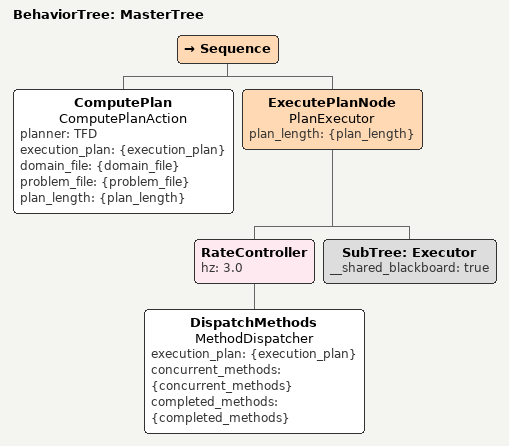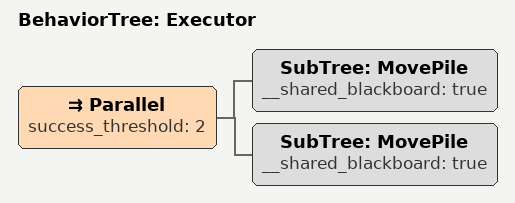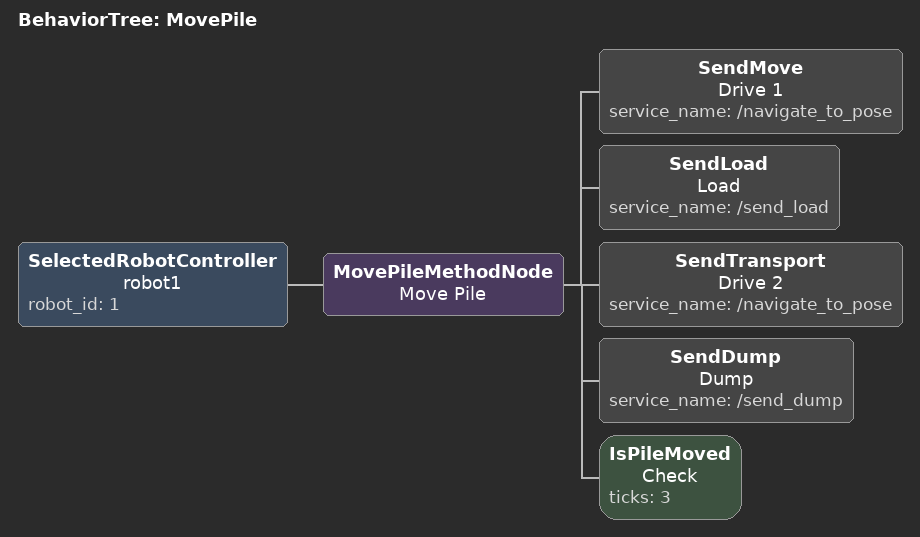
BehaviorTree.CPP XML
<!--
This Behavior Tree computes and executed a plan. If the plan failed, it has recovery actions to recompute a plan.
-->

<root main_tree_to_execute="MasterTree">

<BehaviorTree ID="MasterTree">
  <Sequence>
  <ComputePlan name="ComputePlanAction" planner="TFD" execution_plan="{execution_plan}" domain_file="{domain_file}" problem_file="{problem_file}" plan_length="{plan_length}"/>
  <ExecutePlanNode name="PlanExecutor" plan_length="{plan_length}">
  <RateController hz="3.0">
  <DispatchMethods name="MethodDispatcher"  execution_plan="{execution_plan}" concurrent_methods="{concurrent_methods}" completed_methods="{completed_methods}"/>
  </RateController>
   <SubTree ID="Executor" __shared_blackboard="true"/>
 </ExecutePlanNode>
  </Sequence>
</BehaviorTree>

<BehaviorTree ID="Executor">
<Parallel success_threshold= "2">
        <SubTree ID="MovePile" __shared_blackboard="true"/>
        <SubTree ID="MovePile" __shared_blackboard="true"/>
</Parallel>
</BehaviorTree>

<BehaviorTree ID="MovePile">
        <SelectedRobotController name= "robot1" robot_id= "1">
        <MovePileMethodNode name= "Move Pile">
         <SendMove name="Drive 1" service_name="/navigate_to_pose"/>
         <SendLoad name="Load" service_name="/send_load"/>
         <SendTransport name="Drive 2" service_name="/navigate_to_pose"/>
         <SendDump name="Dump" service_name="/send_dump"/>
        <IsPileMoved name="Check" ticks='3'/>
        </MovePileMethodNode>
        </SelectedRobotController>
</BehaviorTree>

</root>
